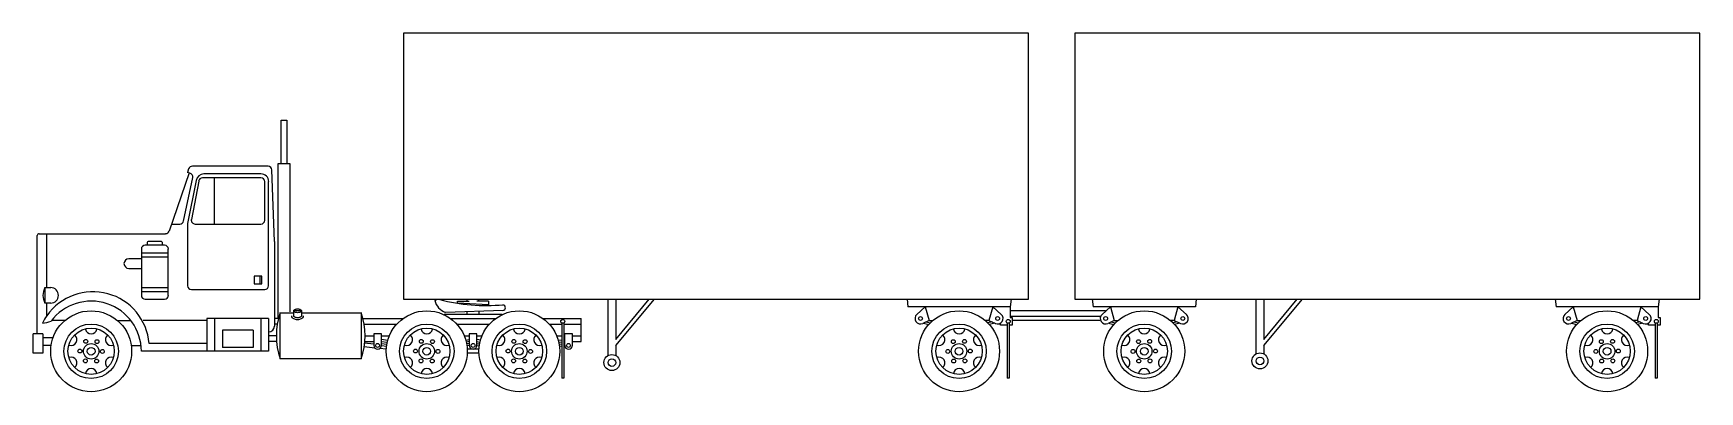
# Model space of a CAD drawing. Extents: x -19.9 to 2, y 0 to 4.7.
import ezdxf

# ---------------------------------------------------------------- set-up
doc = ezdxf.new("R2010")
doc.units = 0
doc.header["$LTSCALE"] = 1.2
doc.header["$MEASUREMENT"] = 0
doc.layers.add('01', color=1, linetype='CONTINUOUS')
doc.layers.add('02', color=2, linetype='CONTINUOUS')

msp = doc.modelspace()

# ---------------------------------------------------------------- linework, layer by layer
at = {"layer": '01'}
for p, q in [((-16.912, 2.87), (-17.665, 2.87)), ((-17.765, 2.786), (-17.877, 2.219)), ((-17.732, 2.776), (-17.828, 2.27)), ((-16.912, 2.819), (-17.682, 2.819)), ((-17.522, 2.21), (-17.522, 2.819)), ((-16.862, 2.261), (-16.862, 2.769)), ((-16.811, 1.397), (-16.811, 2.769)), ((-17.878, 2.209), (-17.878, 1.397)), ((-17.779, 2.21), (-16.912, 2.21)), ((-18.233, 1.981), (-18.386, 1.981)), ((-18.487, 1.88), (-18.487, 1.27)), ((-18.487, 1.829), (-18.132, 1.829)), ((-18.487, 1.778), (-18.132, 1.778)), ((-18.182, 1.93), (-18.436, 1.93)), ((-18.411, 1.956), (-18.411, 1.93)), ((-18.208, 1.93), (-18.208, 1.956)), ((-18.132, 1.27), (-18.132, 1.88)), ((-18.487, 1.753), (-18.652, 1.753)), ((-18.652, 1.626), (-18.487, 1.626)), ((-18.487, 1.372), (-18.132, 1.372)), ((-18.487, 1.321), (-18.132, 1.321)), ((-17.827, 1.346), (-16.862, 1.346)), ((-17.001, 1.524), (-17.001, 1.422)), ((-16.9, 1.524), (-17.001, 1.524)), ((-17.001, 1.422), (-16.9, 1.422)), ((-16.925, 1.524), (-16.925, 1.422)), ((-16.9, 1.422), (-16.9, 1.524)), ((-18.436, 1.219), (-18.182, 1.219)), ((-14.622, 1.202), (-14.599, 1.214)), ((-14.557, 1.214), (-14.599, 1.214)), ((-14.322, 1.194), (-14.169, 1.194)), ((-14.322, 1.168), (-14.322, 1.194)), ((-13.915, 1.143), (-14.322, 1.168)), ((-14.195, 1.194), (-14.195, 1.219)), ((-13.915, 1.194), (-14.068, 1.194)), ((-14.042, 1.194), (-14.042, 1.219)), ((-13.915, 1.194), (-13.915, 1.143)), ((-12.34, 0.483), (-12.34, 1.219)), ((-12.239, 1.219), (-12.239, 0.689)), ((-12.239, 0.61), (-11.731, 1.219)), ((-12.239, 0.689), (-11.797, 1.219)), ((-8.403, 1.219), (-8.391, 1.118)), ((-7.044, 1.118), (-8.391, 1.118)), ((-8.162, 1.118), (-8.273, 1.019)), ((-8.162, 1.118), (-8.111, 0.94)), ((-7.273, 1.118), (-7.324, 0.94)), ((-7.273, 1.118), (-7.162, 1.019)), ((-7.032, 1.219), (-7.044, 1.118)), ((-7.044, 1.118), (-7.044, 0.978)), ((-5.965, 1.219), (-5.952, 1.118)), ((-4.606, 1.118), (-5.952, 1.118)), ((-5.724, 1.118), (-5.835, 1.019)), ((-5.724, 1.118), (-5.673, 0.94)), ((-4.835, 1.118), (-4.885, 0.94)), ((-4.835, 1.118), (-4.724, 1.019)), ((-4.593, 1.219), (-4.606, 1.118)), ((-3.806, 0.498), (-3.806, 1.219)), ((-3.704, 0.689), (-3.263, 1.219)), ((-3.704, 0.61), (-3.196, 1.219)), ((-3.704, 1.219), (-3.704, 0.689)), ((0.131, 1.219), (0.144, 1.118)), ((1.49, 1.118), (0.144, 1.118)), ((0.372, 1.118), (0.261, 1.019)), ((0.372, 1.118), (0.423, 0.94)), ((1.261, 1.118), (1.211, 0.94)), ((1.261, 1.118), (1.372, 1.019)), ((1.503, 1.219), (1.49, 1.118)), ((1.49, 1.118), (1.49, 0.978)), ((-19.493, 0.94), (-19.659, 0.94)), ((-18.802, 0.94), (-18.638, 0.94)), ((-17.624, 0.94), (-18.462, 0.94)), ((-17.522, 0.965), (-17.522, 0.533)), ((-16.912, 0.965), (-16.912, 0.533)), ((-16.697, 0.889), (-16.735, 0.889)), ((-16.379, 1.067), (-16.481, 1.067)), ((-15.563, 0.965), (-15.041, 0.965)), ((-15.553, 0.889), (-15.126, 0.889)), ((-13.736, 1.016), (-14.501, 1.016)), ((-13.724, 1.069), (-14.48, 1.046)), ((-14.415, 0.965), (-13.822, 0.965)), ((-14.33, 0.889), (-13.906, 0.889)), ((-14.195, 1.016), (-14.195, 1.054)), ((-14.042, 1.059), (-14.042, 1.016)), ((-13.196, 0.965), (-12.696, 0.965)), ((-13.111, 0.889), (-12.95, 0.889)), ((-12.95, 0.902), (-12.95, 0.178)), ((-12.925, 0.902), (-12.925, 0.178)), ((-12.925, 0.889), (-12.696, 0.889)), ((-12.696, 0.66), (-12.696, 0.965)), ((-8.111, 0.94), (-8.195, 0.9)), ((-8.188, 0.903), (-8.118, 0.886)), ((-8.152, 0.921), (-8.098, 0.907)), ((-8.116, 0.938), (-8.077, 0.928)), ((-8.111, 0.94), (-8.063, 0.94)), ((-7.324, 0.94), (-7.372, 0.94)), ((-7.32, 0.938), (-7.359, 0.928)), ((-7.283, 0.921), (-7.337, 0.907)), ((-7.324, 0.94), (-7.24, 0.9)), ((-7.247, 0.903), (-7.317, 0.886)), ((-7.171, 0.876), (-7.171, 0.904)), ((-7.083, 0.902), (-7.083, 0.178)), ((-7.057, 0.902), (-7.057, 0.178)), ((-7.044, 0.978), (-7.019, 0.978)), ((-5.787, 1.067), (-7.032, 1.067)), ((-5.863, 0.991), (-7.032, 0.991)), ((-7.019, 0.978), (-7.019, 0.876)), ((-5.863, 0.94), (-7.006, 0.94)), ((-5.673, 0.94), (-5.756, 0.9)), ((-5.75, 0.903), (-5.68, 0.886)), ((-5.713, 0.921), (-5.66, 0.907)), ((-5.677, 0.938), (-5.638, 0.928)), ((-5.673, 0.94), (-5.625, 0.94)), ((-4.885, 0.94), (-4.934, 0.94)), ((-4.881, 0.938), (-4.92, 0.928)), ((-4.845, 0.921), (-4.899, 0.907)), ((-4.885, 0.94), (-4.802, 0.9)), ((-4.809, 0.903), (-4.879, 0.886)), ((0.423, 0.94), (0.34, 0.9)), ((0.346, 0.903), (0.416, 0.886)), ((0.383, 0.921), (0.436, 0.907)), ((0.419, 0.938), (0.458, 0.928)), ((0.423, 0.94), (0.471, 0.94)), ((1.211, 0.94), (1.162, 0.94)), ((1.215, 0.938), (1.176, 0.928)), ((1.251, 0.921), (1.197, 0.907)), ((1.211, 0.94), (1.294, 0.9)), ((1.287, 0.903), (1.217, 0.886)), ((1.363, 0.876), (1.363, 0.904)), ((1.452, 0.902), (1.452, 0.178)), ((1.477, 0.902), (1.477, 0.178)), ((1.49, 0.978), (1.515, 0.978)), ((1.515, 0.978), (1.515, 0.876)), ((-19.65, 0.711), (-19.783, 0.711)), ((-17.014, 0.813), (-17.42, 0.813)), ((-17.42, 0.813), (-17.42, 0.584)), ((-17.014, 0.813), (-17.014, 0.584)), ((-16.709, 0.737), (-16.811, 0.737)), ((-15.544, 0.66), (-15.426, 0.66)), ((-15.541, 0.737), (-15.426, 0.737)), ((-15.325, 0.762), (-15.426, 0.762)), ((-15.426, 0.762), (-15.426, 0.61)), ((-15.325, 0.61), (-15.325, 0.762)), ((-15.325, 0.737), (-15.221, 0.737)), ((-15.325, 0.737), (-15.221, 0.737)), ((-15.325, 0.66), (-15.248, 0.651)), ((-15.244, 0.676), (-15.323, 0.686)), ((-14.235, 0.737), (-14.169, 0.737)), ((-14.215, 0.68), (-14.171, 0.686)), ((-14.169, 0.66), (-14.209, 0.655)), ((-14.169, 0.762), (-14.169, 0.61)), ((-14.068, 0.762), (-14.169, 0.762)), ((-14.068, 0.61), (-14.068, 0.762)), ((-14.068, 0.737), (-14.002, 0.737)), ((-14.068, 0.66), (-14.028, 0.655)), ((-14.022, 0.68), (-14.066, 0.686)), ((-13.016, 0.737), (-12.95, 0.737)), ((-12.952, 0.681), (-12.993, 0.676)), ((-12.925, 0.737), (-12.912, 0.737)), ((-12.925, 0.659), (-12.912, 0.66)), ((-12.914, 0.686), (-12.923, 0.684)), ((-12.81, 0.762), (-12.912, 0.762)), ((-12.912, 0.762), (-12.912, 0.61)), ((-12.81, 0.61), (-12.81, 0.762)), ((-12.81, 0.737), (-12.696, 0.737)), ((-12.81, 0.66), (-12.696, 0.66)), ((-7.083, 0.876), (-7.171, 0.876)), ((-7.019, 0.876), (-7.057, 0.876)), ((1.452, 0.876), (1.363, 0.876)), ((1.515, 0.876), (1.477, 0.876)), ((-17.624, 0.635), (-18.384, 0.635)), ((-17.014, 0.584), (-17.42, 0.584)), ((-15.414, 0.576), (-15.552, 0.592)), ((-15.426, 0.628), (-15.546, 0.64)), ((-15.261, 0.56), (-15.346, 0.568)), ((-15.325, 0.635), (-15.253, 0.626)), ((-15.325, 0.61), (-15.257, 0.601)), ((-14.169, 0.635), (-14.204, 0.631)), ((-14.169, 0.61), (-14.2, 0.606)), ((-14.042, 0.559), (-14.195, 0.559)), ((-14.042, 0.508), (-14.195, 0.508)), ((-14.068, 0.635), (-14.033, 0.631)), ((-14.068, 0.61), (-14.037, 0.606)), ((-12.988, 0.651), (-12.95, 0.656)), ((-12.983, 0.626), (-12.95, 0.63)), ((-12.98, 0.601), (-12.95, 0.605)), ((-12.925, 0.633), (-12.912, 0.635)), ((-12.925, 0.608), (-12.912, 0.61)), ((-12.239, 0.61), (-12.239, 0.483)), ((-3.704, 0.61), (-3.704, 0.498)), ((-12.925, 0.178), (-12.95, 0.178)), ((-7.057, 0.178), (-7.083, 0.178)), ((1.477, 0.178), (1.452, 0.178))]:
    msp.add_line(p, q, dxfattribs=at)
msp.add_lwpolyline([(-16.354, 0.999, -0.174705), (-16.363, 0.975, -0.104203), (-16.383, 0.959, -0.064948), (-16.404, 0.951, -0.051099), (-16.43, 0.949, -0.051099), (-16.455, 0.951, -0.064948), (-16.477, 0.959, -0.104203), (-16.497, 0.975, -0.174705), (-16.506, 0.999, -0.174705)], format="xyb", dxfattribs=at)
for centre, radius in [((-19.148, 0.533), 0.359), ((-14.728, 0.533), 0.359), ((-13.509, 0.533), 0.359), ((-12.937, 0.927), 0.0254), ((-8.226, 0.965), 0.0254), ((-7.718, 0.533), 0.359), ((-7.21, 0.965), 0.0254), ((-7.07, 0.927), 0.0254), ((-5.787, 0.965), 0.0254), ((-5.279, 0.533), 0.359), ((-4.771, 0.965), 0.0254), ((0.309, 0.965), 0.0254), ((0.817, 0.533), 0.359), ((1.325, 0.965), 0.0254), ((1.465, 0.927), 0.0254), ((-19.148, 0.533), 0.305), ((-19.219, 0.663), 0.0254), ((-19.071, 0.66), 0.0254), ((-14.728, 0.533), 0.305), ((-14.8, 0.663), 0.0254), ((-14.652, 0.66), 0.0254), ((-13.509, 0.533), 0.305), ((-13.581, 0.663), 0.0254), ((-13.433, 0.66), 0.0254), ((-7.718, 0.533), 0.305), ((-7.794, 0.66), 0.0254), ((-7.646, 0.663), 0.0254), ((-5.279, 0.533), 0.305), ((-5.355, 0.66), 0.0254), ((-5.207, 0.663), 0.0254), ((0.817, 0.533), 0.305), ((0.741, 0.66), 0.0254), ((0.889, 0.663), 0.0254), ((-19.296, 0.536), 0.0254), ((-19.148, 0.533), 0.102), ((-19.148, 0.533), 0.0508), ((-19, 0.531), 0.0254), ((-15.376, 0.61), 0.0254), ((-14.876, 0.536), 0.0254), ((-14.728, 0.533), 0.102), ((-14.728, 0.533), 0.0508), ((-14.58, 0.531), 0.0254), ((-14.118, 0.61), 0.0254), ((-13.657, 0.536), 0.0254), ((-13.509, 0.533), 0.102), ((-13.509, 0.533), 0.0508), ((-13.361, 0.531), 0.0254), ((-12.861, 0.61), 0.0254), ((-12.29, 0.384), 0.105), ((-7.866, 0.531), 0.0254), ((-7.718, 0.533), 0.102), ((-7.718, 0.533), 0.0508), ((-7.57, 0.536), 0.0254), ((-5.427, 0.531), 0.0254), ((-5.279, 0.533), 0.102), ((-5.279, 0.533), 0.0508), ((-5.131, 0.536), 0.0254), ((-3.755, 0.406), 0.105), ((-3.755, 0.406), 0.0508), ((0.669, 0.531), 0.0254), ((0.817, 0.533), 0.102), ((0.817, 0.533), 0.0508), ((0.965, 0.536), 0.0254), ((-19.224, 0.406), 0.0254), ((-19.076, 0.404), 0.0254), ((-14.804, 0.406), 0.0254), ((-14.656, 0.404), 0.0254), ((-13.585, 0.406), 0.0254), ((-13.437, 0.404), 0.0254), ((-12.29, 0.384), 0.0508), ((-7.789, 0.404), 0.0254), ((-7.641, 0.406), 0.0254), ((-5.351, 0.404), 0.0254), ((-5.203, 0.406), 0.0254), ((0.745, 0.404), 0.0254), ((0.893, 0.406), 0.0254)]:
    msp.add_circle(centre, radius, dxfattribs=at)
for centre, radius, start, end in [((-17.665, 2.769), 0.102, 90, 170.3112), ((-16.912, 2.769), 0.102, 0, 90), ((-17.682, 2.769), 0.0508, 90, 171.1193), ((-16.912, 2.769), 0.0508, 0, 90), ((-17.779, 2.261), 0.0508, 169.204, 270), ((-16.912, 2.261), 0.0508, 270, 0), ((-18.386, 1.956), 0.0254, 90, 180), ((-18.233, 1.956), 0.0254, 0, 90), ((-18.436, 1.88), 0.0508, 90, 180), ((-18.182, 1.88), 0.0508, 0, 90), ((-18.652, 1.689), 0.0635, 90, 270), ((-19.124, 0.576), 0.742, 4.552, 144.9992), ((-17.827, 1.397), 0.0508, 180, 270), ((-16.862, 1.397), 0.0508, 270, 0), ((-18.436, 1.27), 0.0508, 180, 270), ((-18.182, 1.27), 0.0508, 270, 0), ((-14.41, 1.252), 0.218, 193.1429, 251.2522), ((-13.945, 3.565), 2.429, 255.4167, 275.2326), ((-13.732, 1.107), 0.0394, 281.3099, 78.6901), ((-8.226, 0.965), 0.0718, 131.5857, 295.3195), ((-7.21, 0.965), 0.0718, 244.6805, 48.4143), ((-5.787, 0.965), 0.0718, 131.5857, 295.3195), ((-4.771, 0.965), 0.0718, 244.6805, 48.4143), ((0.309, 0.965), 0.0718, 131.5857, 295.3195), ((1.325, 0.965), 0.0718, 244.6805, 48.4143), ((-19.412, 0.686), 0.0762, 249.5941, 50.4059), ((-19.148, 0.838), 0.0762, 189.5941, 350.4059), ((-18.884, 0.686), 0.0762, 129.5941, 290.4059), ((-14.992, 0.686), 0.0762, 249.5941, 50.4059), ((-14.728, 0.838), 0.0762, 189.5941, 350.4059), ((-14.464, 0.686), 0.0762, 129.5941, 290.4059), ((-13.773, 0.686), 0.0762, 249.5941, 50.4059), ((-13.509, 0.838), 0.0762, 189.5941, 350.4059), ((-13.245, 0.686), 0.0762, 129.5941, 290.4059), ((-7.982, 0.686), 0.0762, 249.5941, 50.4059), ((-7.718, 0.838), 0.0762, 189.5941, 350.4059), ((-7.454, 0.686), 0.0762, 129.5941, 290.4059), ((-5.543, 0.686), 0.0762, 249.5941, 50.4059), ((-5.279, 0.838), 0.0762, 189.5941, 350.4059), ((-5.015, 0.686), 0.0762, 129.5941, 290.4059), ((0.553, 0.686), 0.0762, 249.5941, 50.4059), ((0.817, 0.838), 0.0762, 189.5941, 350.4059), ((1.081, 0.686), 0.0762, 129.5941, 290.4059), ((-19.412, 0.381), 0.0762, 309.5941, 110.4059), ((-18.884, 0.381), 0.0762, 69.5941, 230.4059), ((-15.376, 0.61), 0.0508, 180, 0), ((-14.992, 0.381), 0.0762, 309.5941, 110.4059), ((-14.464, 0.381), 0.0762, 69.5941, 230.4059), ((-14.118, 0.61), 0.0508, 180, 0), ((-13.773, 0.381), 0.0762, 309.5941, 110.4059), ((-13.245, 0.381), 0.0762, 69.5941, 230.4059), ((-12.861, 0.61), 0.0508, 180, 0), ((-7.982, 0.381), 0.0762, 309.5941, 110.4059), ((-7.454, 0.381), 0.0762, 69.5941, 230.4059), ((-5.543, 0.381), 0.0762, 309.5941, 110.4059), ((-5.015, 0.381), 0.0762, 69.5941, 230.4059), ((0.553, 0.381), 0.0762, 309.5941, 110.4059), ((1.081, 0.381), 0.0762, 69.5941, 230.4059), ((-19.148, 0.229), 0.0762, 9.5941, 170.4059), ((-14.728, 0.229), 0.0762, 9.5941, 170.4059), ((-13.509, 0.229), 0.0762, 9.5941, 170.4059), ((-7.718, 0.229), 0.0762, 9.5941, 170.4059), ((-5.279, 0.229), 0.0762, 9.5941, 170.4059), ((0.817, 0.229), 0.0762, 9.5941, 170.4059)]:
    msp.add_arc(centre, radius, start, end, dxfattribs=at)
at = {"layer": '02'}
for p, q in [((-15.033, 4.724), (-15.033, 1.219)), ((-6.803, 4.724), (-15.033, 4.724)), ((-6.803, 1.219), (-6.803, 4.724)), ((-6.194, 4.724), (-6.194, 1.219)), ((2.036, 4.724), (-6.194, 4.724)), ((2.036, 1.219), (2.036, 4.724)), ((-16.646, 3.581), (-16.569, 3.581)), ((-16.646, 3.01), (-16.646, 3.581)), ((-16.569, 3.581), (-16.569, 3.01)), ((-17.857, 2.885), (-18.12, 2.117)), ((-17.864, 2.937), (-17.879, 2.891)), ((-17.847, 2.882), (-17.879, 2.891)), ((-16.818, 2.972), (-17.815, 2.972)), ((-16.735, 1.981), (-16.767, 2.923)), ((-16.684, 3.01), (-16.531, 3.01)), ((-16.684, 0.965), (-16.684, 3.01)), ((-16.531, 3.01), (-16.531, 1.054)), ((-17.93, 2.25), (-17.81, 2.824)), ((-18.089, 2.21), (-17.98, 2.21)), ((-19.859, 0.762), (-19.859, 2.057)), ((-19.833, 2.083), (-18.168, 2.083)), ((-19.732, 1.372), (-19.732, 2.083)), ((-16.735, 1.981), (-16.735, 0.864)), ((-19.757, 1.372), (-19.757, 1.168)), ((-19.757, 1.372), (-19.681, 1.372)), ((-19.681, 1.168), (-19.757, 1.168)), ((-19.732, 1.002), (-19.732, 1.168)), ((-15.033, 1.219), (-6.803, 1.219)), ((-6.194, 1.219), (2.036, 1.219)), ((-17.624, 0.965), (-17.624, 0.533)), ((-16.811, 0.965), (-17.624, 0.965)), ((-16.811, 0.965), (-16.811, 0.533)), ((-16.685, 0.965), (-16.735, 0.965)), ((-16.658, 0.432), (-16.658, 1.041)), ((-16.658, 1.041), (-16.481, 1.041)), ((-16.481, 1.067), (-16.481, 0.999)), ((-16.379, 1.067), (-16.379, 0.999)), ((-16.379, 1.041), (-15.592, 1.041)), ((-15.592, 1.041), (-15.592, 0.432)), ((-19.91, 0.508), (-19.91, 0.762)), ((-19.783, 0.762), (-19.91, 0.762)), ((-19.783, 0.762), (-19.783, 0.508)), ((-16.706, 0.66), (-16.811, 0.66)), ((-19.783, 0.508), (-19.91, 0.508)), ((-19.676, 0.61), (-19.783, 0.61)), ((-18.62, 0.61), (-18.491, 0.61)), ((-16.811, 0.533), (-18.487, 0.533)), ((-15.592, 0.432), (-16.658, 0.432))]:
    msp.add_line(p, q, dxfattribs=at)
msp.add_lwpolyline([(-16.43, 1.092, -0.051099), (-16.409, 1.09, -0.064948), (-16.394, 1.085, -0.104203), (-16.382, 1.075, -0.174705), (-16.379, 1.067, -0.174705), (-16.382, 1.058, -0.104203), (-16.394, 1.049, -0.064948), (-16.409, 1.044, -0.051099), (-16.43, 1.041, -0.051099), (-16.45, 1.044, -0.064948), (-16.466, 1.049, -0.104203), (-16.477, 1.058, -0.174705), (-16.481, 1.067, -0.174705), (-16.477, 1.075, -0.104203), (-16.466, 1.085, -0.064948), (-16.45, 1.09, -0.051099)], format="xyb", close=True, dxfattribs=at)
msp.add_lwpolyline([(-16.379, 0.999, -0.174705), (-16.382, 0.991, -0.104203), (-16.394, 0.982, -0.064948), (-16.409, 0.976, -0.051099), (-16.43, 0.974, -0.051099), (-16.45, 0.976, -0.064948), (-16.466, 0.982, -0.104203), (-16.477, 0.991, -0.174705), (-16.481, 0.999, -0.174705)], format="xyb", dxfattribs=at)
for centre in [(-19.148, 0.533), (-14.728, 0.533), (-13.509, 0.533), (-7.718, 0.533), (-5.279, 0.533), (0.817, 0.533)]:
    msp.add_circle(centre, 0.533, dxfattribs=at)
for centre, radius, start, end in [((-17.815, 2.921), 0.0508, 90, 161.9958), ((-17.86, 2.833), 0.0508, 349.3803, 75.2564), ((-16.818, 2.921), 0.0508, 1.9766, 90), ((-17.98, 2.261), 0.0508, 270, 348.1836), ((-17.827, 2.209), 0.0508, 168.8632, 180), ((-19.833, 2.057), 0.0254, 90, 180), ((-18.168, 2.134), 0.0508, 270, 341.0877), ((-19.567, 1.27), 0.216, 151.9275, 208.0725), ((-19.681, 1.27), 0.102, 270, 90), ((-19.148, 0.533), 0.661, 0, 143.0873), ((-19.124, 0.576), 0.742, 144.9992, 153.6554), ((-19.824, 1.334), 0.43, 274.6617, 290.1082), ((-15.769, 0.737), 0.94, 161.0754, 198.9246), ((-16.481, 0.737), 0.94, 341.0754, 18.9246), ((-16.811, 0.864), 0.0762, 270, 0)]:
    msp.add_arc(centre, radius, start, end, dxfattribs=at)

doc.saveas('drawing.dxf')
